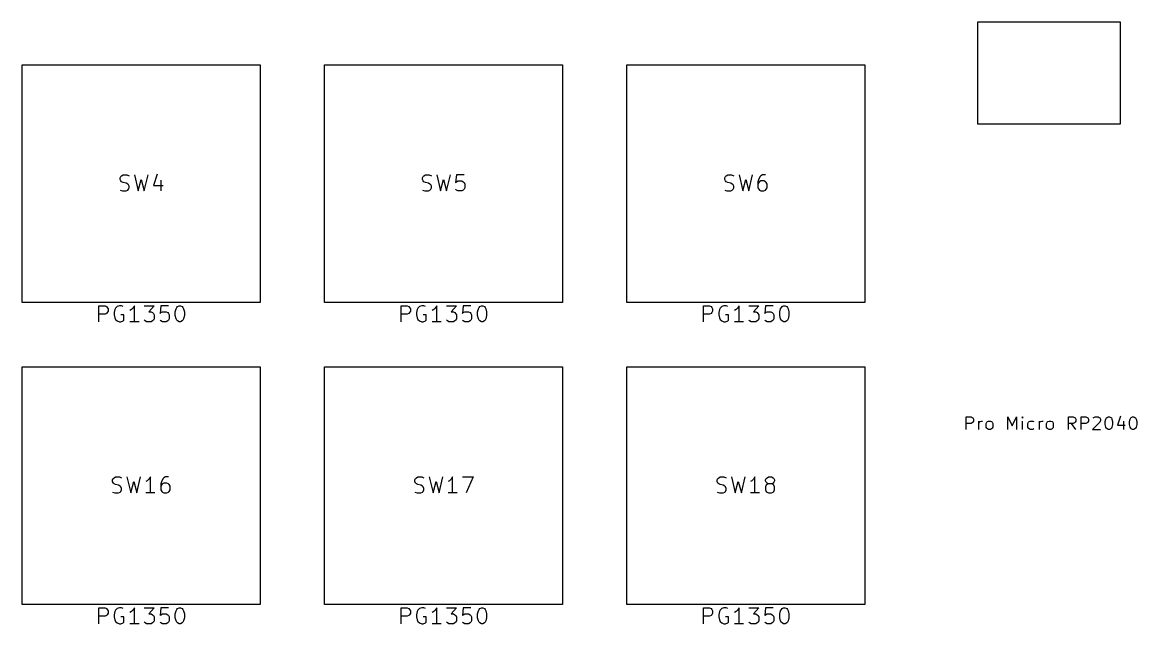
# Model space of a CAD drawing. Extents: x 0.85 to 10.44, y -3.74 to -0.75.
# Drawn here: x 3.102 to 5.867, y -2.243 to -0.75 of the extents above; entities that cross this region are included whole.
import ezdxf

# ---------------------------------------------------------------- set-up
doc = ezdxf.new("R2010")
doc.units = 0
doc.header["$MEASUREMENT"] = 0
doc.layers.add('BLACK', color=7, linetype='CONTINUOUS')

msp = doc.modelspace()

# ---------------------------------------------------------------- linework, layer by layer
at = {"layer": 'BLACK', "linetype": 'CONTINUOUS'}
for p, q in [((5.826, -0.7498), (5.4717, -0.7498)), ((5.4717, -0.7498), (5.4717, -1.0018)), ((5.826, -1.0018), (5.826, -0.7498)), ((3.1016, -0.8551), (3.6921, -0.8551)), ((3.1016, -1.4457), (3.1016, -0.8551)), ((3.6921, -0.8551), (3.6921, -1.4457)), ((3.8516, -0.8551), (4.4421, -0.8551)), ((3.8516, -1.4457), (3.8516, -0.8551)), ((4.4421, -0.8551), (4.4421, -1.4457)), ((4.6016, -0.8551), (5.1921, -0.8551)), ((4.6016, -1.4457), (4.6016, -0.8551)), ((5.1921, -0.8551), (5.1921, -1.4457)), ((5.4717, -1.0018), (5.826, -1.0018)), ((3.3444, -1.1364), (3.3462, -1.1327)), ((3.3462, -1.1327), (3.3481, -1.1308)), ((3.3481, -1.1308), (3.3519, -1.1289)), ((3.3519, -1.1289), (3.3612, -1.1289)), ((3.3612, -1.1289), (3.3669, -1.1308)), ((3.38, -1.1289), (3.3894, -1.1683)), ((3.4043, -1.1683), (3.4137, -1.1289)), ((3.4362, -1.1271), (3.4268, -1.1552)), ((4.0944, -1.1364), (4.0962, -1.1327)), ((4.0962, -1.1327), (4.0981, -1.1308)), ((4.0981, -1.1308), (4.1019, -1.1289)), ((4.1019, -1.1289), (4.1112, -1.1289)), ((4.1112, -1.1289), (4.1169, -1.1308)), ((4.13, -1.1289), (4.1394, -1.1683)), ((4.1543, -1.1683), (4.1637, -1.1289)), ((4.1787, -1.1289), (4.1768, -1.1477)), ((4.1975, -1.1289), (4.1787, -1.1289)), ((4.8444, -1.1364), (4.8462, -1.1327)), ((4.8462, -1.1327), (4.8481, -1.1308)), ((4.8481, -1.1308), (4.8519, -1.1289)), ((4.8519, -1.1289), (4.8612, -1.1289)), ((4.8612, -1.1289), (4.8669, -1.1308)), ((4.88, -1.1289), (4.8894, -1.1683)), ((4.9043, -1.1683), (4.9137, -1.1289)), ((4.9325, -1.1327), (4.9287, -1.1383)), ((4.9343, -1.1308), (4.9325, -1.1327)), ((4.9381, -1.1289), (4.9343, -1.1308)), ((4.9456, -1.1289), (4.9381, -1.1289)), ((3.3444, -1.1402), (3.3444, -1.1364)), ((3.3462, -1.1439), (3.3444, -1.1402)), ((3.3481, -1.1458), (3.3462, -1.1439)), ((3.3519, -1.1477), (3.3481, -1.1458)), ((3.3594, -1.1496), (3.3519, -1.1477)), ((3.3631, -1.1514), (3.3594, -1.1496)), ((3.365, -1.1533), (3.3631, -1.1514)), ((3.3669, -1.1571), (3.365, -1.1533)), ((3.365, -1.1646), (3.3669, -1.1608)), ((3.3669, -1.1608), (3.3669, -1.1571)), ((3.3894, -1.1683), (3.3969, -1.1402)), ((3.3969, -1.1402), (3.4043, -1.1683)), ((3.4268, -1.1552), (3.4512, -1.1552)), ((3.4456, -1.1421), (3.4456, -1.1683)), ((4.0944, -1.1402), (4.0944, -1.1364)), ((4.0962, -1.1439), (4.0944, -1.1402)), ((4.0981, -1.1458), (4.0962, -1.1439)), ((4.1019, -1.1477), (4.0981, -1.1458)), ((4.1094, -1.1496), (4.1019, -1.1477)), ((4.1131, -1.1514), (4.1094, -1.1496)), ((4.115, -1.1533), (4.1131, -1.1514)), ((4.1169, -1.1571), (4.115, -1.1533)), ((4.115, -1.1646), (4.1169, -1.1608)), ((4.1169, -1.1608), (4.1169, -1.1571)), ((4.1394, -1.1683), (4.1469, -1.1402)), ((4.1469, -1.1402), (4.1543, -1.1683)), ((4.1768, -1.1477), (4.1787, -1.1458)), ((4.1787, -1.1458), (4.1825, -1.1439)), ((4.1825, -1.1439), (4.1918, -1.1439)), ((4.1918, -1.1439), (4.1956, -1.1458)), ((4.1956, -1.1458), (4.1975, -1.1477)), ((4.1975, -1.1477), (4.1993, -1.1514)), ((4.1993, -1.1608), (4.1975, -1.1646)), ((4.1993, -1.1514), (4.1993, -1.1608)), ((4.8444, -1.1402), (4.8444, -1.1364)), ((4.8462, -1.1439), (4.8444, -1.1402)), ((4.8481, -1.1458), (4.8462, -1.1439)), ((4.8519, -1.1477), (4.8481, -1.1458)), ((4.8594, -1.1496), (4.8519, -1.1477)), ((4.8631, -1.1514), (4.8594, -1.1496)), ((4.865, -1.1533), (4.8631, -1.1514)), ((4.8669, -1.1571), (4.865, -1.1533)), ((4.865, -1.1646), (4.8669, -1.1608)), ((4.8669, -1.1608), (4.8669, -1.1571)), ((4.8894, -1.1683), (4.8969, -1.1402)), ((4.8969, -1.1402), (4.9043, -1.1683)), ((4.9287, -1.1383), (4.9268, -1.1458)), ((4.9268, -1.1458), (4.9268, -1.1608)), ((4.9287, -1.1477), (4.9268, -1.1514)), ((4.9268, -1.1608), (4.9287, -1.1646)), ((4.9306, -1.1458), (4.9287, -1.1477)), ((4.9343, -1.1439), (4.9306, -1.1458)), ((4.9418, -1.1439), (4.9343, -1.1439)), ((4.9456, -1.1458), (4.9418, -1.1439)), ((4.9475, -1.1477), (4.9456, -1.1458)), ((4.9493, -1.1514), (4.9475, -1.1477)), ((4.9475, -1.1646), (4.9493, -1.1608)), ((4.9493, -1.1608), (4.9493, -1.1514)), ((3.3444, -1.1664), (3.35, -1.1683)), ((3.35, -1.1683), (3.3594, -1.1683)), ((3.3594, -1.1683), (3.3631, -1.1664)), ((3.3631, -1.1664), (3.365, -1.1646)), ((4.0944, -1.1664), (4.1, -1.1683)), ((4.1, -1.1683), (4.1094, -1.1683)), ((4.1094, -1.1683), (4.1131, -1.1664)), ((4.1131, -1.1664), (4.115, -1.1646)), ((4.1787, -1.1664), (4.1768, -1.1646)), ((4.1825, -1.1683), (4.1787, -1.1664)), ((4.1918, -1.1683), (4.1825, -1.1683)), ((4.1956, -1.1664), (4.1918, -1.1683)), ((4.1975, -1.1646), (4.1956, -1.1664)), ((4.8444, -1.1664), (4.85, -1.1683)), ((4.85, -1.1683), (4.8594, -1.1683)), ((4.8594, -1.1683), (4.8631, -1.1664)), ((4.8631, -1.1664), (4.865, -1.1646)), ((4.9287, -1.1646), (4.9306, -1.1664)), ((4.9306, -1.1664), (4.9343, -1.1683)), ((4.9343, -1.1683), (4.9418, -1.1683)), ((4.9418, -1.1683), (4.9456, -1.1664)), ((4.9456, -1.1664), (4.9475, -1.1646)), ((3.6921, -1.4457), (3.1016, -1.4457)), ((3.2919, -1.4933), (3.2919, -1.4539)), ((3.2919, -1.4539), (3.3069, -1.4539)), ((3.3069, -1.4539), (3.3106, -1.4558)), ((3.3106, -1.4558), (3.3125, -1.4577)), ((3.3125, -1.4577), (3.3144, -1.4614)), ((3.3144, -1.4614), (3.3144, -1.4671)), ((3.3312, -1.4633), (3.3294, -1.4708)), ((3.3331, -1.4596), (3.3312, -1.4633)), ((3.3369, -1.4558), (3.3331, -1.4596)), ((3.3425, -1.4539), (3.3369, -1.4558)), ((3.3481, -1.4539), (3.3425, -1.4539)), ((3.3519, -1.4558), (3.3481, -1.4539)), ((3.3725, -1.4633), (3.3687, -1.4652)), ((3.3762, -1.4596), (3.3725, -1.4633)), ((3.38, -1.4539), (3.3762, -1.4596)), ((3.38, -1.4933), (3.38, -1.4539)), ((3.4043, -1.4539), (3.4287, -1.4539)), ((3.4287, -1.4539), (3.4156, -1.4689)), ((3.4456, -1.4539), (3.4437, -1.4727)), ((3.4643, -1.4539), (3.4456, -1.4539)), ((3.4812, -1.4689), (3.4831, -1.4614)), ((3.4831, -1.4614), (3.485, -1.4577)), ((3.485, -1.4577), (3.4868, -1.4558)), ((3.4868, -1.4558), (3.4906, -1.4539)), ((3.4906, -1.4539), (3.4943, -1.4539)), ((3.4943, -1.4539), (3.4981, -1.4558)), ((3.4981, -1.4558), (3.5, -1.4577)), ((3.5, -1.4577), (3.5018, -1.4614)), ((3.5018, -1.4614), (3.5037, -1.4689)), ((4.4421, -1.4457), (3.8516, -1.4457)), ((4.0419, -1.4933), (4.0419, -1.4539)), ((4.0419, -1.4539), (4.0569, -1.4539)), ((4.0569, -1.4539), (4.0606, -1.4558)), ((4.0606, -1.4558), (4.0625, -1.4577)), ((4.0625, -1.4577), (4.0644, -1.4614)), ((4.0644, -1.4614), (4.0644, -1.4671)), ((4.0812, -1.4633), (4.0794, -1.4708)), ((4.0831, -1.4596), (4.0812, -1.4633)), ((4.0869, -1.4558), (4.0831, -1.4596)), ((4.0925, -1.4539), (4.0869, -1.4558)), ((4.0981, -1.4539), (4.0925, -1.4539)), ((4.1019, -1.4558), (4.0981, -1.4539)), ((4.1225, -1.4633), (4.1187, -1.4652)), ((4.1262, -1.4596), (4.1225, -1.4633)), ((4.13, -1.4539), (4.1262, -1.4596)), ((4.13, -1.4933), (4.13, -1.4539)), ((4.1543, -1.4539), (4.1787, -1.4539)), ((4.1787, -1.4539), (4.1656, -1.4689)), ((4.1956, -1.4539), (4.1937, -1.4727)), ((4.2143, -1.4539), (4.1956, -1.4539)), ((4.2312, -1.4689), (4.2331, -1.4614)), ((4.2331, -1.4614), (4.235, -1.4577)), ((4.235, -1.4577), (4.2368, -1.4558)), ((4.2368, -1.4558), (4.2406, -1.4539)), ((4.2406, -1.4539), (4.2443, -1.4539)), ((4.2443, -1.4539), (4.2481, -1.4558)), ((4.2481, -1.4558), (4.25, -1.4577)), ((4.25, -1.4577), (4.2518, -1.4614)), ((4.2518, -1.4614), (4.2537, -1.4689)), ((5.1921, -1.4457), (4.6016, -1.4457)), ((4.7919, -1.4933), (4.7919, -1.4539)), ((4.7919, -1.4539), (4.8069, -1.4539)), ((4.8069, -1.4539), (4.8106, -1.4558)), ((4.8106, -1.4558), (4.8125, -1.4577)), ((4.8125, -1.4577), (4.8144, -1.4614)), ((4.8144, -1.4614), (4.8144, -1.4671)), ((4.8312, -1.4633), (4.8294, -1.4708)), ((4.8331, -1.4596), (4.8312, -1.4633)), ((4.8369, -1.4558), (4.8331, -1.4596)), ((4.8425, -1.4539), (4.8369, -1.4558)), ((4.8481, -1.4539), (4.8425, -1.4539)), ((4.8519, -1.4558), (4.8481, -1.4539)), ((4.8725, -1.4633), (4.8687, -1.4652)), ((4.8762, -1.4596), (4.8725, -1.4633)), ((4.88, -1.4539), (4.8762, -1.4596)), ((4.88, -1.4933), (4.88, -1.4539)), ((4.9043, -1.4539), (4.9287, -1.4539)), ((4.9287, -1.4539), (4.9156, -1.4689)), ((4.9456, -1.4539), (4.9437, -1.4727)), ((4.9643, -1.4539), (4.9456, -1.4539)), ((4.9812, -1.4689), (4.9831, -1.4614)), ((4.9831, -1.4614), (4.985, -1.4577)), ((4.985, -1.4577), (4.9868, -1.4558)), ((4.9868, -1.4558), (4.9906, -1.4539)), ((4.9906, -1.4539), (4.9943, -1.4539)), ((4.9943, -1.4539), (4.9981, -1.4558)), ((4.9981, -1.4558), (5, -1.4577)), ((5, -1.4577), (5.0018, -1.4614)), ((5.0018, -1.4614), (5.0037, -1.4689)), ((3.3069, -1.4746), (3.2919, -1.4746)), ((3.3106, -1.4727), (3.3069, -1.4746)), ((3.3125, -1.4708), (3.3106, -1.4727)), ((3.3144, -1.4671), (3.3125, -1.4708)), ((3.3294, -1.4708), (3.3294, -1.4764)), ((3.3294, -1.4764), (3.3312, -1.4839)), ((3.3312, -1.4839), (3.3331, -1.4877)), ((3.3331, -1.4877), (3.3369, -1.4914)), ((3.3369, -1.4914), (3.3425, -1.4933)), ((3.3537, -1.4764), (3.3462, -1.4764)), ((3.3462, -1.4933), (3.3519, -1.4914)), ((3.3519, -1.4914), (3.3537, -1.4896)), ((3.3537, -1.4896), (3.3537, -1.4764)), ((3.4062, -1.4914), (3.4043, -1.4896)), ((3.41, -1.4933), (3.4062, -1.4914)), ((3.4156, -1.4689), (3.4212, -1.4689)), ((3.4212, -1.4689), (3.425, -1.4708)), ((3.425, -1.4914), (3.4212, -1.4933)), ((3.425, -1.4708), (3.4268, -1.4727)), ((3.4268, -1.4896), (3.425, -1.4914)), ((3.4268, -1.4727), (3.4287, -1.4764)), ((3.4287, -1.4858), (3.4268, -1.4896)), ((3.4287, -1.4764), (3.4287, -1.4858)), ((3.4437, -1.4727), (3.4456, -1.4708)), ((3.4456, -1.4914), (3.4437, -1.4896)), ((3.4456, -1.4708), (3.4493, -1.4689)), ((3.4493, -1.4933), (3.4456, -1.4914)), ((3.4493, -1.4689), (3.4587, -1.4689)), ((3.4587, -1.4689), (3.4625, -1.4708)), ((3.4625, -1.4914), (3.4587, -1.4933)), ((3.4625, -1.4708), (3.4643, -1.4727)), ((3.4643, -1.4896), (3.4625, -1.4914)), ((3.4643, -1.4727), (3.4662, -1.4764)), ((3.4662, -1.4858), (3.4643, -1.4896)), ((3.4662, -1.4764), (3.4662, -1.4858)), ((3.4812, -1.4783), (3.4812, -1.4689)), ((3.4831, -1.4858), (3.4812, -1.4783)), ((3.485, -1.4896), (3.4831, -1.4858)), ((3.4868, -1.4914), (3.485, -1.4896)), ((3.4906, -1.4933), (3.4868, -1.4914)), ((3.4981, -1.4914), (3.4943, -1.4933)), ((3.5, -1.4896), (3.4981, -1.4914)), ((3.5018, -1.4858), (3.5, -1.4896)), ((3.5037, -1.4783), (3.5018, -1.4858)), ((3.5037, -1.4689), (3.5037, -1.4783)), ((4.0569, -1.4746), (4.0419, -1.4746)), ((4.0606, -1.4727), (4.0569, -1.4746)), ((4.0625, -1.4708), (4.0606, -1.4727)), ((4.0644, -1.4671), (4.0625, -1.4708)), ((4.0794, -1.4708), (4.0794, -1.4764)), ((4.0794, -1.4764), (4.0812, -1.4839)), ((4.0812, -1.4839), (4.0831, -1.4877)), ((4.0831, -1.4877), (4.0869, -1.4914)), ((4.0869, -1.4914), (4.0925, -1.4933)), ((4.1037, -1.4764), (4.0962, -1.4764)), ((4.0962, -1.4933), (4.1019, -1.4914)), ((4.1019, -1.4914), (4.1037, -1.4896)), ((4.1037, -1.4896), (4.1037, -1.4764)), ((4.1562, -1.4914), (4.1543, -1.4896)), ((4.16, -1.4933), (4.1562, -1.4914)), ((4.1656, -1.4689), (4.1712, -1.4689)), ((4.1712, -1.4689), (4.175, -1.4708)), ((4.175, -1.4914), (4.1712, -1.4933)), ((4.175, -1.4708), (4.1768, -1.4727)), ((4.1768, -1.4896), (4.175, -1.4914)), ((4.1768, -1.4727), (4.1787, -1.4764)), ((4.1787, -1.4858), (4.1768, -1.4896)), ((4.1787, -1.4764), (4.1787, -1.4858)), ((4.1937, -1.4727), (4.1956, -1.4708)), ((4.1956, -1.4914), (4.1937, -1.4896)), ((4.1956, -1.4708), (4.1993, -1.4689)), ((4.1993, -1.4933), (4.1956, -1.4914)), ((4.1993, -1.4689), (4.2087, -1.4689)), ((4.2087, -1.4689), (4.2125, -1.4708)), ((4.2125, -1.4914), (4.2087, -1.4933)), ((4.2125, -1.4708), (4.2143, -1.4727)), ((4.2143, -1.4896), (4.2125, -1.4914)), ((4.2143, -1.4727), (4.2162, -1.4764)), ((4.2162, -1.4858), (4.2143, -1.4896)), ((4.2162, -1.4764), (4.2162, -1.4858)), ((4.2312, -1.4783), (4.2312, -1.4689)), ((4.2331, -1.4858), (4.2312, -1.4783)), ((4.235, -1.4896), (4.2331, -1.4858)), ((4.2368, -1.4914), (4.235, -1.4896)), ((4.2406, -1.4933), (4.2368, -1.4914)), ((4.2481, -1.4914), (4.2443, -1.4933)), ((4.25, -1.4896), (4.2481, -1.4914)), ((4.2518, -1.4858), (4.25, -1.4896)), ((4.2537, -1.4783), (4.2518, -1.4858)), ((4.2537, -1.4689), (4.2537, -1.4783)), ((4.8069, -1.4746), (4.7919, -1.4746)), ((4.8106, -1.4727), (4.8069, -1.4746)), ((4.8125, -1.4708), (4.8106, -1.4727)), ((4.8144, -1.4671), (4.8125, -1.4708)), ((4.8294, -1.4708), (4.8294, -1.4764)), ((4.8294, -1.4764), (4.8312, -1.4839)), ((4.8312, -1.4839), (4.8331, -1.4877)), ((4.8331, -1.4877), (4.8369, -1.4914)), ((4.8369, -1.4914), (4.8425, -1.4933)), ((4.8537, -1.4764), (4.8462, -1.4764)), ((4.8462, -1.4933), (4.8519, -1.4914)), ((4.8519, -1.4914), (4.8537, -1.4896)), ((4.8537, -1.4896), (4.8537, -1.4764)), ((4.9062, -1.4914), (4.9043, -1.4896)), ((4.91, -1.4933), (4.9062, -1.4914)), ((4.9156, -1.4689), (4.9212, -1.4689)), ((4.9212, -1.4689), (4.925, -1.4708)), ((4.925, -1.4914), (4.9212, -1.4933)), ((4.925, -1.4708), (4.9268, -1.4727)), ((4.9268, -1.4896), (4.925, -1.4914)), ((4.9268, -1.4727), (4.9287, -1.4764)), ((4.9287, -1.4858), (4.9268, -1.4896)), ((4.9287, -1.4764), (4.9287, -1.4858)), ((4.9437, -1.4727), (4.9456, -1.4708)), ((4.9456, -1.4914), (4.9437, -1.4896)), ((4.9456, -1.4708), (4.9493, -1.4689)), ((4.9493, -1.4933), (4.9456, -1.4914)), ((4.9493, -1.4689), (4.9587, -1.4689)), ((4.9587, -1.4689), (4.9625, -1.4708)), ((4.9625, -1.4914), (4.9587, -1.4933)), ((4.9625, -1.4708), (4.9643, -1.4727)), ((4.9643, -1.4896), (4.9625, -1.4914)), ((4.9643, -1.4727), (4.9662, -1.4764)), ((4.9662, -1.4858), (4.9643, -1.4896)), ((4.9662, -1.4764), (4.9662, -1.4858)), ((4.9812, -1.4783), (4.9812, -1.4689)), ((4.9831, -1.4858), (4.9812, -1.4783)), ((4.985, -1.4896), (4.9831, -1.4858)), ((4.9868, -1.4914), (4.985, -1.4896)), ((4.9906, -1.4933), (4.9868, -1.4914)), ((4.9981, -1.4914), (4.9943, -1.4933)), ((5, -1.4896), (4.9981, -1.4914)), ((5.0018, -1.4858), (5, -1.4896)), ((5.0037, -1.4783), (5.0018, -1.4858)), ((5.0037, -1.4689), (5.0037, -1.4783)), ((3.3425, -1.4933), (3.3462, -1.4933)), ((3.3912, -1.4933), (3.3687, -1.4933)), ((3.4212, -1.4933), (3.41, -1.4933)), ((3.4587, -1.4933), (3.4493, -1.4933)), ((3.4943, -1.4933), (3.4906, -1.4933)), ((4.0925, -1.4933), (4.0962, -1.4933)), ((4.1412, -1.4933), (4.1187, -1.4933)), ((4.1712, -1.4933), (4.16, -1.4933)), ((4.2087, -1.4933), (4.1993, -1.4933)), ((4.2443, -1.4933), (4.2406, -1.4933)), ((4.8425, -1.4933), (4.8462, -1.4933)), ((4.8912, -1.4933), (4.8687, -1.4933)), ((4.9212, -1.4933), (4.91, -1.4933)), ((4.9587, -1.4933), (4.9493, -1.4933)), ((4.9943, -1.4933), (4.9906, -1.4933)), ((3.1016, -1.6051), (3.6921, -1.6051)), ((3.1016, -2.1957), (3.1016, -1.6051)), ((3.6921, -1.6051), (3.6921, -2.1957)), ((3.8516, -1.6051), (4.4421, -1.6051)), ((3.8516, -2.1957), (3.8516, -1.6051)), ((4.4421, -1.6051), (4.4421, -2.1957)), ((4.6016, -1.6051), (5.1921, -1.6051)), ((4.6016, -2.1957), (4.6016, -1.6051)), ((5.1921, -1.6051), (5.1921, -2.1957)), ((5.4436, -1.7609), (5.4436, -1.7294)), ((5.4436, -1.7294), (5.4556, -1.7294)), ((5.4556, -1.7294), (5.4586, -1.7309)), ((5.4586, -1.7309), (5.4601, -1.7324)), ((5.4601, -1.7324), (5.4616, -1.7354)), ((5.4616, -1.7399), (5.4601, -1.7429)), ((5.4616, -1.7354), (5.4616, -1.7399)), ((5.4751, -1.7609), (5.4751, -1.7399)), ((5.4766, -1.7429), (5.4781, -1.7414)), ((5.4781, -1.7414), (5.4811, -1.7399)), ((5.4811, -1.7399), (5.4841, -1.7399)), ((5.4946, -1.7429), (5.4961, -1.7414)), ((5.4961, -1.7414), (5.4991, -1.7399)), ((5.4991, -1.7399), (5.5036, -1.7399)), ((5.5036, -1.7399), (5.5066, -1.7414)), ((5.5066, -1.7414), (5.5081, -1.7429)), ((5.5471, -1.7609), (5.5471, -1.7294)), ((5.5471, -1.7294), (5.5576, -1.7519)), ((5.5576, -1.7519), (5.5681, -1.7294)), ((5.5681, -1.7294), (5.5681, -1.7609)), ((5.5831, -1.7294), (5.5816, -1.7309)), ((5.5816, -1.7309), (5.5831, -1.7324)), ((5.5846, -1.7309), (5.5831, -1.7294)), ((5.5831, -1.7294), (5.5831, -1.7324)), ((5.5831, -1.7324), (5.5846, -1.7309)), ((5.5831, -1.7609), (5.5831, -1.7399)), ((5.5981, -1.7429), (5.5996, -1.7414)), ((5.5996, -1.7414), (5.6026, -1.7399)), ((5.6026, -1.7399), (5.6086, -1.7399)), ((5.6086, -1.7399), (5.6116, -1.7414)), ((5.6251, -1.7609), (5.6251, -1.7399)), ((5.6266, -1.7429), (5.6281, -1.7414)), ((5.6281, -1.7414), (5.6311, -1.7399)), ((5.6311, -1.7399), (5.6341, -1.7399)), ((5.6446, -1.7429), (5.6461, -1.7414)), ((5.6461, -1.7414), (5.6491, -1.7399)), ((5.6491, -1.7399), (5.6536, -1.7399)), ((5.6536, -1.7399), (5.6566, -1.7414)), ((5.6566, -1.7414), (5.6581, -1.7429)), ((5.6971, -1.7609), (5.6971, -1.7294)), ((5.6971, -1.7294), (5.7091, -1.7294)), ((5.7091, -1.7294), (5.7121, -1.7309)), ((5.7121, -1.7309), (5.7136, -1.7324)), ((5.7136, -1.7324), (5.7151, -1.7354)), ((5.7151, -1.7399), (5.7136, -1.7429)), ((5.7151, -1.7354), (5.7151, -1.7399)), ((5.7286, -1.7609), (5.7286, -1.7294)), ((5.7286, -1.7294), (5.7406, -1.7294)), ((5.7406, -1.7294), (5.7436, -1.7309)), ((5.7436, -1.7309), (5.7451, -1.7324)), ((5.7451, -1.7324), (5.7466, -1.7354)), ((5.7466, -1.7399), (5.7451, -1.7429)), ((5.7466, -1.7354), (5.7466, -1.7399)), ((5.7586, -1.7324), (5.7601, -1.7309)), ((5.7601, -1.7309), (5.7631, -1.7294)), ((5.7631, -1.7294), (5.7706, -1.7294)), ((5.7706, -1.7294), (5.7736, -1.7309)), ((5.7736, -1.7309), (5.7751, -1.7324)), ((5.7751, -1.7324), (5.7766, -1.7354)), ((5.7766, -1.7384), (5.7751, -1.7429)), ((5.7766, -1.7354), (5.7766, -1.7384)), ((5.7886, -1.7414), (5.7901, -1.7354)), ((5.7886, -1.7489), (5.7886, -1.7414)), ((5.7901, -1.7354), (5.7916, -1.7324)), ((5.7916, -1.7324), (5.7931, -1.7309)), ((5.7931, -1.7309), (5.7961, -1.7294)), ((5.7961, -1.7294), (5.7991, -1.7294)), ((5.7991, -1.7294), (5.8021, -1.7309)), ((5.8021, -1.7309), (5.8036, -1.7324)), ((5.8036, -1.7324), (5.8051, -1.7354)), ((5.8051, -1.7354), (5.8066, -1.7414)), ((5.8066, -1.7414), (5.8066, -1.7489)), ((5.8261, -1.7279), (5.8186, -1.7504)), ((5.8336, -1.7399), (5.8336, -1.7609)), ((5.8486, -1.7414), (5.8501, -1.7354)), ((5.8486, -1.7489), (5.8486, -1.7414)), ((5.8501, -1.7354), (5.8516, -1.7324)), ((5.8516, -1.7324), (5.8531, -1.7309)), ((5.8531, -1.7309), (5.8561, -1.7294)), ((5.8561, -1.7294), (5.8591, -1.7294)), ((5.8591, -1.7294), (5.8621, -1.7309)), ((5.8621, -1.7309), (5.8636, -1.7324)), ((5.8636, -1.7324), (5.8651, -1.7354)), ((5.8651, -1.7354), (5.8666, -1.7414)), ((5.8666, -1.7414), (5.8666, -1.7489)), ((5.4556, -1.7459), (5.4436, -1.7459)), ((5.4586, -1.7444), (5.4556, -1.7459)), ((5.4601, -1.7429), (5.4586, -1.7444)), ((5.4751, -1.7459), (5.4766, -1.7429)), ((5.4931, -1.7459), (5.4946, -1.7429)), ((5.4931, -1.7549), (5.4931, -1.7459)), ((5.4946, -1.7579), (5.4931, -1.7549)), ((5.4961, -1.7594), (5.4946, -1.7579)), ((5.4991, -1.7609), (5.4961, -1.7594)), ((5.5036, -1.7609), (5.4991, -1.7609)), ((5.5066, -1.7594), (5.5036, -1.7609)), ((5.5081, -1.7579), (5.5066, -1.7594)), ((5.5081, -1.7429), (5.5096, -1.7459)), ((5.5096, -1.7549), (5.5081, -1.7579)), ((5.5096, -1.7459), (5.5096, -1.7549)), ((5.5966, -1.7459), (5.5981, -1.7429)), ((5.5966, -1.7549), (5.5966, -1.7459)), ((5.5981, -1.7579), (5.5966, -1.7549)), ((5.5996, -1.7594), (5.5981, -1.7579)), ((5.6026, -1.7609), (5.5996, -1.7594)), ((5.6086, -1.7609), (5.6026, -1.7609)), ((5.6116, -1.7594), (5.6086, -1.7609)), ((5.6251, -1.7459), (5.6266, -1.7429)), ((5.6431, -1.7459), (5.6446, -1.7429)), ((5.6431, -1.7549), (5.6431, -1.7459)), ((5.6446, -1.7579), (5.6431, -1.7549)), ((5.6461, -1.7594), (5.6446, -1.7579)), ((5.6491, -1.7609), (5.6461, -1.7594)), ((5.6536, -1.7609), (5.6491, -1.7609)), ((5.6566, -1.7594), (5.6536, -1.7609)), ((5.6581, -1.7579), (5.6566, -1.7594)), ((5.6581, -1.7429), (5.6596, -1.7459)), ((5.6596, -1.7549), (5.6581, -1.7579)), ((5.6596, -1.7459), (5.6596, -1.7549)), ((5.7091, -1.7459), (5.6971, -1.7459)), ((5.7151, -1.7609), (5.7046, -1.7459)), ((5.7121, -1.7444), (5.7091, -1.7459)), ((5.7136, -1.7429), (5.7121, -1.7444)), ((5.7406, -1.7459), (5.7286, -1.7459)), ((5.7436, -1.7444), (5.7406, -1.7459)), ((5.7451, -1.7429), (5.7436, -1.7444)), ((5.7751, -1.7429), (5.7571, -1.7609)), ((5.7571, -1.7609), (5.7766, -1.7609)), ((5.7901, -1.7549), (5.7886, -1.7489)), ((5.7916, -1.7579), (5.7901, -1.7549)), ((5.7931, -1.7594), (5.7916, -1.7579)), ((5.7961, -1.7609), (5.7931, -1.7594)), ((5.7991, -1.7609), (5.7961, -1.7609)), ((5.8021, -1.7594), (5.7991, -1.7609)), ((5.8036, -1.7579), (5.8021, -1.7594)), ((5.8051, -1.7549), (5.8036, -1.7579)), ((5.8066, -1.7489), (5.8051, -1.7549)), ((5.8186, -1.7504), (5.8381, -1.7504)), ((5.8501, -1.7549), (5.8486, -1.7489)), ((5.8516, -1.7579), (5.8501, -1.7549)), ((5.8531, -1.7594), (5.8516, -1.7579)), ((5.8561, -1.7609), (5.8531, -1.7594)), ((5.8591, -1.7609), (5.8561, -1.7609)), ((5.8621, -1.7594), (5.8591, -1.7609)), ((5.8636, -1.7579), (5.8621, -1.7594)), ((5.8651, -1.7549), (5.8636, -1.7579)), ((5.8666, -1.7489), (5.8651, -1.7549)), ((3.3294, -1.8808), (3.3331, -1.8789)), ((3.3331, -1.8789), (3.3425, -1.8789)), ((3.3425, -1.8789), (3.3481, -1.8808)), ((3.3612, -1.8789), (3.3706, -1.9183)), ((3.3856, -1.9183), (3.395, -1.8789)), ((3.4193, -1.8789), (3.4156, -1.8846)), ((3.4193, -1.9183), (3.4193, -1.8789)), ((3.4568, -1.8789), (3.4531, -1.8808)), ((3.4643, -1.8789), (3.4568, -1.8789)), ((4.0794, -1.8808), (4.0831, -1.8789)), ((4.0831, -1.8789), (4.0925, -1.8789)), ((4.0925, -1.8789), (4.0981, -1.8808)), ((4.1112, -1.8789), (4.1206, -1.9183)), ((4.1356, -1.9183), (4.145, -1.8789)), ((4.1693, -1.8789), (4.1656, -1.8846)), ((4.1693, -1.9183), (4.1693, -1.8789)), ((4.1937, -1.8789), (4.22, -1.8789)), ((4.22, -1.8789), (4.2031, -1.9183)), ((4.8294, -1.8808), (4.8331, -1.8789)), ((4.8331, -1.8789), (4.8425, -1.8789)), ((4.8425, -1.8789), (4.8481, -1.8808)), ((4.8612, -1.8789), (4.8706, -1.9183)), ((4.8856, -1.9183), (4.895, -1.8789)), ((4.9193, -1.8789), (4.9156, -1.8846)), ((4.9193, -1.9183), (4.9193, -1.8789)), ((4.9493, -1.8808), (4.9531, -1.8789)), ((4.9531, -1.8789), (4.9606, -1.8789)), ((4.9606, -1.8789), (4.9643, -1.8808)), ((3.3256, -1.8864), (3.3275, -1.8827)), ((3.3256, -1.8902), (3.3256, -1.8864)), ((3.3275, -1.8939), (3.3256, -1.8902)), ((3.3275, -1.8827), (3.3294, -1.8808)), ((3.3294, -1.8958), (3.3275, -1.8939)), ((3.3331, -1.8977), (3.3294, -1.8958)), ((3.3406, -1.8996), (3.3331, -1.8977)), ((3.3444, -1.9014), (3.3406, -1.8996)), ((3.3462, -1.9033), (3.3444, -1.9014)), ((3.3481, -1.9071), (3.3462, -1.9033)), ((3.3481, -1.9108), (3.3481, -1.9071)), ((3.3706, -1.9183), (3.3781, -1.8902)), ((3.3781, -1.8902), (3.3856, -1.9183)), ((3.4118, -1.8883), (3.4081, -1.8902)), ((3.4156, -1.8846), (3.4118, -1.8883)), ((3.4475, -1.8883), (3.4456, -1.8958)), ((3.4456, -1.8958), (3.4456, -1.9108)), ((3.4475, -1.8977), (3.4456, -1.9014)), ((3.4512, -1.8827), (3.4475, -1.8883)), ((3.4493, -1.8958), (3.4475, -1.8977)), ((3.4531, -1.8939), (3.4493, -1.8958)), ((3.4531, -1.8808), (3.4512, -1.8827)), ((3.4606, -1.8939), (3.4531, -1.8939)), ((3.4643, -1.8958), (3.4606, -1.8939)), ((3.4662, -1.8977), (3.4643, -1.8958)), ((3.4681, -1.9014), (3.4662, -1.8977)), ((3.4681, -1.9108), (3.4681, -1.9014)), ((4.0756, -1.8864), (4.0775, -1.8827)), ((4.0756, -1.8902), (4.0756, -1.8864)), ((4.0775, -1.8939), (4.0756, -1.8902)), ((4.0775, -1.8827), (4.0794, -1.8808)), ((4.0794, -1.8958), (4.0775, -1.8939)), ((4.0831, -1.8977), (4.0794, -1.8958)), ((4.0906, -1.8996), (4.0831, -1.8977)), ((4.0944, -1.9014), (4.0906, -1.8996)), ((4.0962, -1.9033), (4.0944, -1.9014)), ((4.0981, -1.9071), (4.0962, -1.9033)), ((4.0981, -1.9108), (4.0981, -1.9071)), ((4.1206, -1.9183), (4.1281, -1.8902)), ((4.1281, -1.8902), (4.1356, -1.9183)), ((4.1618, -1.8883), (4.1581, -1.8902)), ((4.1656, -1.8846), (4.1618, -1.8883)), ((4.8256, -1.8864), (4.8275, -1.8827)), ((4.8256, -1.8902), (4.8256, -1.8864)), ((4.8275, -1.8939), (4.8256, -1.8902)), ((4.8275, -1.8827), (4.8294, -1.8808)), ((4.8294, -1.8958), (4.8275, -1.8939)), ((4.8331, -1.8977), (4.8294, -1.8958)), ((4.8406, -1.8996), (4.8331, -1.8977)), ((4.8444, -1.9014), (4.8406, -1.8996)), ((4.8462, -1.9033), (4.8444, -1.9014)), ((4.8481, -1.9071), (4.8462, -1.9033)), ((4.8481, -1.9108), (4.8481, -1.9071)), ((4.8706, -1.9183), (4.8781, -1.8902)), ((4.8781, -1.8902), (4.8856, -1.9183)), ((4.9118, -1.8883), (4.9081, -1.8902)), ((4.9156, -1.8846), (4.9118, -1.8883)), ((4.9456, -1.8864), (4.9475, -1.8827)), ((4.9456, -1.8883), (4.9456, -1.8864)), ((4.9475, -1.8921), (4.9456, -1.8883)), ((4.9475, -1.8996), (4.9456, -1.9033)), ((4.9456, -1.9033), (4.9456, -1.9108)), ((4.9475, -1.8827), (4.9493, -1.8808)), ((4.9493, -1.8939), (4.9475, -1.8921)), ((4.9493, -1.8977), (4.9475, -1.8996)), ((4.9531, -1.8958), (4.9493, -1.8939)), ((4.9531, -1.8958), (4.9493, -1.8977)), ((4.9606, -1.8958), (4.9531, -1.8958)), ((4.9643, -1.8939), (4.9606, -1.8958)), ((4.9643, -1.8977), (4.9606, -1.8958)), ((4.9643, -1.8808), (4.9662, -1.8827)), ((4.9662, -1.8921), (4.9643, -1.8939)), ((4.9662, -1.8996), (4.9643, -1.8977)), ((4.9662, -1.8827), (4.9681, -1.8864)), ((4.9681, -1.8883), (4.9662, -1.8921)), ((4.9681, -1.9033), (4.9662, -1.8996)), ((4.9681, -1.8864), (4.9681, -1.8883)), ((4.9681, -1.9108), (4.9681, -1.9033)), ((3.3256, -1.9164), (3.3312, -1.9183)), ((3.3312, -1.9183), (3.3406, -1.9183)), ((3.3406, -1.9183), (3.3444, -1.9164)), ((3.3444, -1.9164), (3.3462, -1.9146)), ((3.3462, -1.9146), (3.3481, -1.9108)), ((3.4306, -1.9183), (3.4081, -1.9183)), ((3.4456, -1.9108), (3.4475, -1.9146)), ((3.4475, -1.9146), (3.4493, -1.9164)), ((3.4493, -1.9164), (3.4531, -1.9183)), ((3.4531, -1.9183), (3.4606, -1.9183)), ((3.4606, -1.9183), (3.4643, -1.9164)), ((3.4643, -1.9164), (3.4662, -1.9146)), ((3.4662, -1.9146), (3.4681, -1.9108)), ((4.0756, -1.9164), (4.0812, -1.9183)), ((4.0812, -1.9183), (4.0906, -1.9183)), ((4.0906, -1.9183), (4.0944, -1.9164)), ((4.0944, -1.9164), (4.0962, -1.9146)), ((4.0962, -1.9146), (4.0981, -1.9108)), ((4.1806, -1.9183), (4.1581, -1.9183)), ((4.8256, -1.9164), (4.8312, -1.9183)), ((4.8312, -1.9183), (4.8406, -1.9183)), ((4.8406, -1.9183), (4.8444, -1.9164)), ((4.8444, -1.9164), (4.8462, -1.9146)), ((4.8462, -1.9146), (4.8481, -1.9108)), ((4.9306, -1.9183), (4.9081, -1.9183)), ((4.9456, -1.9108), (4.9475, -1.9146)), ((4.9475, -1.9146), (4.9493, -1.9164)), ((4.9493, -1.9164), (4.9531, -1.9183)), ((4.9531, -1.9183), (4.9606, -1.9183)), ((4.9606, -1.9183), (4.9643, -1.9164)), ((4.9643, -1.9164), (4.9662, -1.9146)), ((4.9662, -1.9146), (4.9681, -1.9108)), ((3.6921, -2.1957), (3.1016, -2.1957)), ((3.2919, -2.2433), (3.2919, -2.2039)), ((3.2919, -2.2039), (3.3069, -2.2039)), ((3.3069, -2.2039), (3.3106, -2.2058)), ((3.3106, -2.2058), (3.3125, -2.2077)), ((3.3125, -2.2077), (3.3144, -2.2114)), ((3.3144, -2.2114), (3.3144, -2.2171)), ((3.3331, -2.2096), (3.3312, -2.2133)), ((3.3369, -2.2058), (3.3331, -2.2096)), ((3.3425, -2.2039), (3.3369, -2.2058)), ((3.3481, -2.2039), (3.3425, -2.2039)), ((3.3519, -2.2058), (3.3481, -2.2039)), ((3.3762, -2.2096), (3.3725, -2.2133)), ((3.38, -2.2039), (3.3762, -2.2096)), ((3.38, -2.2433), (3.38, -2.2039)), ((3.4043, -2.2039), (3.4287, -2.2039)), ((3.4287, -2.2039), (3.4156, -2.2189)), ((3.4456, -2.2039), (3.4437, -2.2227)), ((3.4643, -2.2039), (3.4456, -2.2039)), ((3.4812, -2.2189), (3.4831, -2.2114)), ((3.4831, -2.2114), (3.485, -2.2077)), ((3.485, -2.2077), (3.4868, -2.2058)), ((3.4868, -2.2058), (3.4906, -2.2039)), ((3.4906, -2.2039), (3.4943, -2.2039)), ((3.4943, -2.2039), (3.4981, -2.2058)), ((3.4981, -2.2058), (3.5, -2.2077)), ((3.5, -2.2077), (3.5018, -2.2114)), ((3.5018, -2.2114), (3.5037, -2.2189)), ((4.4421, -2.1957), (3.8516, -2.1957)), ((4.0419, -2.2433), (4.0419, -2.2039)), ((4.0419, -2.2039), (4.0569, -2.2039)), ((4.0569, -2.2039), (4.0606, -2.2058)), ((4.0606, -2.2058), (4.0625, -2.2077)), ((4.0625, -2.2077), (4.0644, -2.2114)), ((4.0644, -2.2114), (4.0644, -2.2171)), ((4.0831, -2.2096), (4.0812, -2.2133)), ((4.0869, -2.2058), (4.0831, -2.2096)), ((4.0925, -2.2039), (4.0869, -2.2058)), ((4.0981, -2.2039), (4.0925, -2.2039)), ((4.1019, -2.2058), (4.0981, -2.2039)), ((4.1262, -2.2096), (4.1225, -2.2133)), ((4.13, -2.2039), (4.1262, -2.2096)), ((4.13, -2.2433), (4.13, -2.2039)), ((4.1543, -2.2039), (4.1787, -2.2039)), ((4.1787, -2.2039), (4.1656, -2.2189)), ((4.1956, -2.2039), (4.1937, -2.2227)), ((4.2143, -2.2039), (4.1956, -2.2039)), ((4.2312, -2.2189), (4.2331, -2.2114)), ((4.2331, -2.2114), (4.235, -2.2077)), ((4.235, -2.2077), (4.2368, -2.2058)), ((4.2368, -2.2058), (4.2406, -2.2039)), ((4.2406, -2.2039), (4.2443, -2.2039)), ((4.2443, -2.2039), (4.2481, -2.2058)), ((4.2481, -2.2058), (4.25, -2.2077)), ((4.25, -2.2077), (4.2518, -2.2114)), ((4.2518, -2.2114), (4.2537, -2.2189)), ((5.1921, -2.1957), (4.6016, -2.1957)), ((4.7919, -2.2433), (4.7919, -2.2039)), ((4.7919, -2.2039), (4.8069, -2.2039)), ((4.8069, -2.2039), (4.8106, -2.2058)), ((4.8106, -2.2058), (4.8125, -2.2077)), ((4.8125, -2.2077), (4.8144, -2.2114)), ((4.8144, -2.2114), (4.8144, -2.2171)), ((4.8331, -2.2096), (4.8312, -2.2133)), ((4.8369, -2.2058), (4.8331, -2.2096)), ((4.8425, -2.2039), (4.8369, -2.2058)), ((4.8481, -2.2039), (4.8425, -2.2039)), ((4.8519, -2.2058), (4.8481, -2.2039)), ((4.8762, -2.2096), (4.8725, -2.2133)), ((4.88, -2.2039), (4.8762, -2.2096)), ((4.88, -2.2433), (4.88, -2.2039)), ((4.9043, -2.2039), (4.9287, -2.2039)), ((4.9287, -2.2039), (4.9156, -2.2189)), ((4.9456, -2.2039), (4.9437, -2.2227)), ((4.9643, -2.2039), (4.9456, -2.2039)), ((4.9812, -2.2189), (4.9831, -2.2114)), ((4.9831, -2.2114), (4.985, -2.2077)), ((4.985, -2.2077), (4.9868, -2.2058)), ((4.9868, -2.2058), (4.9906, -2.2039)), ((4.9906, -2.2039), (4.9943, -2.2039)), ((4.9943, -2.2039), (4.9981, -2.2058)), ((4.9981, -2.2058), (5, -2.2077)), ((5, -2.2077), (5.0018, -2.2114)), ((5.0018, -2.2114), (5.0037, -2.2189)), ((3.3069, -2.2246), (3.2919, -2.2246)), ((3.3106, -2.2227), (3.3069, -2.2246)), ((3.3125, -2.2208), (3.3106, -2.2227)), ((3.3144, -2.2171), (3.3125, -2.2208)), ((3.3312, -2.2133), (3.3294, -2.2208)), ((3.3294, -2.2208), (3.3294, -2.2264)), ((3.3294, -2.2264), (3.3312, -2.2339)), ((3.3312, -2.2339), (3.3331, -2.2377)), ((3.3331, -2.2377), (3.3369, -2.2414)), ((3.3537, -2.2264), (3.3462, -2.2264)), ((3.3519, -2.2414), (3.3537, -2.2396)), ((3.3537, -2.2396), (3.3537, -2.2264)), ((3.3725, -2.2133), (3.3687, -2.2152)), ((3.4062, -2.2414), (3.4043, -2.2396)), ((3.4156, -2.2189), (3.4212, -2.2189)), ((3.4212, -2.2189), (3.425, -2.2208)), ((3.425, -2.2208), (3.4268, -2.2227)), ((3.4268, -2.2396), (3.425, -2.2414)), ((3.4268, -2.2227), (3.4287, -2.2264)), ((3.4287, -2.2358), (3.4268, -2.2396)), ((3.4287, -2.2264), (3.4287, -2.2358)), ((3.4437, -2.2227), (3.4456, -2.2208)), ((3.4456, -2.2414), (3.4437, -2.2396)), ((3.4456, -2.2208), (3.4493, -2.2189)), ((3.4493, -2.2189), (3.4587, -2.2189)), ((3.4587, -2.2189), (3.4625, -2.2208)), ((3.4625, -2.2208), (3.4643, -2.2227)), ((3.4643, -2.2396), (3.4625, -2.2414)), ((3.4643, -2.2227), (3.4662, -2.2264)), ((3.4662, -2.2358), (3.4643, -2.2396)), ((3.4662, -2.2264), (3.4662, -2.2358)), ((3.4812, -2.2283), (3.4812, -2.2189)), ((3.4831, -2.2358), (3.4812, -2.2283)), ((3.485, -2.2396), (3.4831, -2.2358)), ((3.4868, -2.2414), (3.485, -2.2396)), ((3.5, -2.2396), (3.4981, -2.2414)), ((3.5018, -2.2358), (3.5, -2.2396)), ((3.5037, -2.2283), (3.5018, -2.2358)), ((3.5037, -2.2189), (3.5037, -2.2283)), ((4.0569, -2.2246), (4.0419, -2.2246)), ((4.0606, -2.2227), (4.0569, -2.2246)), ((4.0625, -2.2208), (4.0606, -2.2227)), ((4.0644, -2.2171), (4.0625, -2.2208)), ((4.0812, -2.2133), (4.0794, -2.2208)), ((4.0794, -2.2208), (4.0794, -2.2264)), ((4.0794, -2.2264), (4.0812, -2.2339)), ((4.0812, -2.2339), (4.0831, -2.2377)), ((4.0831, -2.2377), (4.0869, -2.2414)), ((4.1037, -2.2264), (4.0962, -2.2264)), ((4.1019, -2.2414), (4.1037, -2.2396)), ((4.1037, -2.2396), (4.1037, -2.2264)), ((4.1225, -2.2133), (4.1187, -2.2152)), ((4.1562, -2.2414), (4.1543, -2.2396)), ((4.1656, -2.2189), (4.1712, -2.2189)), ((4.1712, -2.2189), (4.175, -2.2208)), ((4.175, -2.2208), (4.1768, -2.2227)), ((4.1768, -2.2396), (4.175, -2.2414)), ((4.1768, -2.2227), (4.1787, -2.2264)), ((4.1787, -2.2358), (4.1768, -2.2396)), ((4.1787, -2.2264), (4.1787, -2.2358)), ((4.1937, -2.2227), (4.1956, -2.2208)), ((4.1956, -2.2414), (4.1937, -2.2396)), ((4.1956, -2.2208), (4.1993, -2.2189)), ((4.1993, -2.2189), (4.2087, -2.2189)), ((4.2087, -2.2189), (4.2125, -2.2208)), ((4.2125, -2.2208), (4.2143, -2.2227)), ((4.2143, -2.2396), (4.2125, -2.2414)), ((4.2143, -2.2227), (4.2162, -2.2264)), ((4.2162, -2.2358), (4.2143, -2.2396)), ((4.2162, -2.2264), (4.2162, -2.2358)), ((4.2312, -2.2283), (4.2312, -2.2189)), ((4.2331, -2.2358), (4.2312, -2.2283)), ((4.235, -2.2396), (4.2331, -2.2358)), ((4.2368, -2.2414), (4.235, -2.2396)), ((4.25, -2.2396), (4.2481, -2.2414)), ((4.2518, -2.2358), (4.25, -2.2396)), ((4.2537, -2.2283), (4.2518, -2.2358)), ((4.2537, -2.2189), (4.2537, -2.2283)), ((4.8069, -2.2246), (4.7919, -2.2246)), ((4.8106, -2.2227), (4.8069, -2.2246)), ((4.8125, -2.2208), (4.8106, -2.2227)), ((4.8144, -2.2171), (4.8125, -2.2208)), ((4.8312, -2.2133), (4.8294, -2.2208)), ((4.8294, -2.2208), (4.8294, -2.2264)), ((4.8294, -2.2264), (4.8312, -2.2339)), ((4.8312, -2.2339), (4.8331, -2.2377)), ((4.8331, -2.2377), (4.8369, -2.2414)), ((4.8537, -2.2264), (4.8462, -2.2264)), ((4.8519, -2.2414), (4.8537, -2.2396)), ((4.8537, -2.2396), (4.8537, -2.2264)), ((4.8725, -2.2133), (4.8687, -2.2152)), ((4.9062, -2.2414), (4.9043, -2.2396)), ((4.9156, -2.2189), (4.9212, -2.2189)), ((4.9212, -2.2189), (4.925, -2.2208)), ((4.925, -2.2208), (4.9268, -2.2227)), ((4.9268, -2.2396), (4.925, -2.2414)), ((4.9268, -2.2227), (4.9287, -2.2264)), ((4.9287, -2.2358), (4.9268, -2.2396)), ((4.9287, -2.2264), (4.9287, -2.2358)), ((4.9437, -2.2227), (4.9456, -2.2208)), ((4.9456, -2.2414), (4.9437, -2.2396)), ((4.9456, -2.2208), (4.9493, -2.2189)), ((4.9493, -2.2189), (4.9587, -2.2189)), ((4.9587, -2.2189), (4.9625, -2.2208)), ((4.9625, -2.2208), (4.9643, -2.2227)), ((4.9643, -2.2396), (4.9625, -2.2414)), ((4.9643, -2.2227), (4.9662, -2.2264)), ((4.9662, -2.2358), (4.9643, -2.2396)), ((4.9662, -2.2264), (4.9662, -2.2358)), ((4.9812, -2.2283), (4.9812, -2.2189)), ((4.9831, -2.2358), (4.9812, -2.2283)), ((4.985, -2.2396), (4.9831, -2.2358)), ((4.9868, -2.2414), (4.985, -2.2396)), ((5, -2.2396), (4.9981, -2.2414)), ((5.0018, -2.2358), (5, -2.2396)), ((5.0037, -2.2283), (5.0018, -2.2358)), ((5.0037, -2.2189), (5.0037, -2.2283)), ((3.3369, -2.2414), (3.3425, -2.2433)), ((3.3425, -2.2433), (3.3462, -2.2433)), ((3.3462, -2.2433), (3.3519, -2.2414)), ((3.3912, -2.2433), (3.3687, -2.2433)), ((3.41, -2.2433), (3.4062, -2.2414)), ((3.4212, -2.2433), (3.41, -2.2433)), ((3.425, -2.2414), (3.4212, -2.2433)), ((3.4493, -2.2433), (3.4456, -2.2414)), ((3.4587, -2.2433), (3.4493, -2.2433)), ((3.4625, -2.2414), (3.4587, -2.2433)), ((3.4906, -2.2433), (3.4868, -2.2414)), ((3.4943, -2.2433), (3.4906, -2.2433)), ((3.4981, -2.2414), (3.4943, -2.2433)), ((4.0869, -2.2414), (4.0925, -2.2433)), ((4.0925, -2.2433), (4.0962, -2.2433)), ((4.0962, -2.2433), (4.1019, -2.2414)), ((4.1412, -2.2433), (4.1187, -2.2433)), ((4.16, -2.2433), (4.1562, -2.2414)), ((4.1712, -2.2433), (4.16, -2.2433)), ((4.175, -2.2414), (4.1712, -2.2433)), ((4.1993, -2.2433), (4.1956, -2.2414)), ((4.2087, -2.2433), (4.1993, -2.2433)), ((4.2125, -2.2414), (4.2087, -2.2433)), ((4.2406, -2.2433), (4.2368, -2.2414)), ((4.2443, -2.2433), (4.2406, -2.2433)), ((4.2481, -2.2414), (4.2443, -2.2433)), ((4.8369, -2.2414), (4.8425, -2.2433)), ((4.8425, -2.2433), (4.8462, -2.2433)), ((4.8462, -2.2433), (4.8519, -2.2414)), ((4.8912, -2.2433), (4.8687, -2.2433)), ((4.91, -2.2433), (4.9062, -2.2414)), ((4.9212, -2.2433), (4.91, -2.2433)), ((4.925, -2.2414), (4.9212, -2.2433)), ((4.9493, -2.2433), (4.9456, -2.2414)), ((4.9587, -2.2433), (4.9493, -2.2433)), ((4.9625, -2.2414), (4.9587, -2.2433)), ((4.9906, -2.2433), (4.9868, -2.2414)), ((4.9943, -2.2433), (4.9906, -2.2433)), ((4.9981, -2.2414), (4.9943, -2.2433))]:
    msp.add_line(p, q, dxfattribs=at)

doc.saveas('drawing.dxf')
